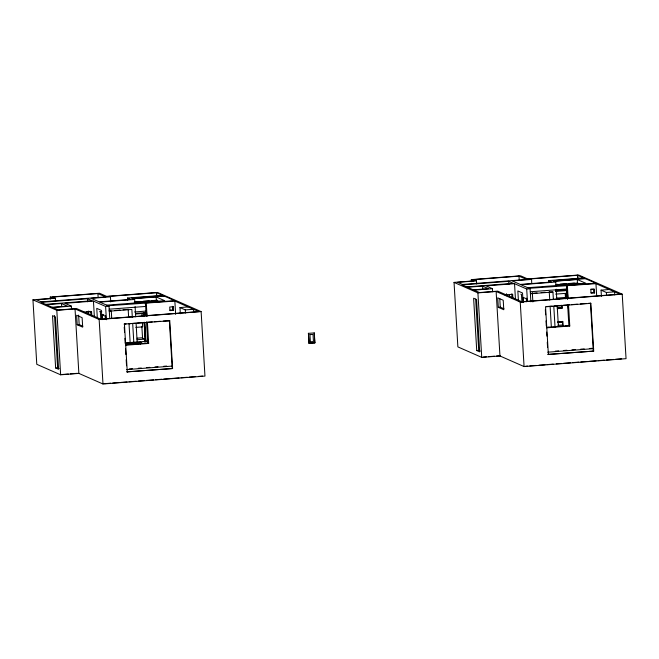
<?xml version="1.0" encoding="UTF-8"?>
<svg xmlns="http://www.w3.org/2000/svg" width="659" height="659" viewBox="0 0 659 659"><rect width="100%" height="100%" fill="white"/><g stroke="black" fill="none" stroke-linecap="round" stroke-linejoin="round"><path stroke-width="0.99" d="M50.216 297.052L99.501 293.239L106.651 296.377L157.517 292.439L201.127 311.6L204.957 376.091L102.985 383.991L78.866 373.398L60.644 374.806L36.78 364.32L32.95 299.829L53 298.272L50.216 297.052L50.339 299.095M41.311 301.871L105.514 296.904L97.903 293.56L52.588 297.069L55.372 298.288L55.488 300.339M55.372 298.288L36.484 299.754L42.209 302.267M105.045 296.698L156.57 292.711L175.533 301.031L107.977 305.735M110.745 301.962L110.44 296.838L91.14 298.338L99.155 301.855L130.63 299.417L127.5 298.041L127.615 300.092M45.603 304.359L92.161 300.751L87.606 298.749L41.047 302.357L58.412 309.985L76.642 308.577L100.753 319.17L198.754 311.583L174.857 301.089L175.648 314.392M127.5 298.041L162.542 295.331M46.352 304.689L61.518 303.519L67.366 306.089L52.209 307.259M109.723 318.231L109.007 306.188L105.605 306.451L93.438 301.097L64.944 303.305L71.37 306.13L71.551 309.203M163.292 295.66L131.643 298.107L134.667 299.441L134.914 303.535M132.673 298.56L164.313 296.105M133.052 298.725L156.167 296.937L164.692 300.685L106.7 305.175M134.667 299.441L99.789 302.135L109.007 306.188M52.893 307.564L71.37 306.13M134.922 301.929L141.042 301.451M143.085 301.295L149.214 300.825M151.257 300.661L157.377 300.191M134.271 302.176L156.372 300.463L158.934 301.591M145.4 302.909L174.651 300.644M32.95 299.829L56.806 310.307L75.035 308.898L99.147 319.491L201.127 311.6M471.309 279.622L520.594 275.808L527.744 278.946L578.61 275.009L622.22 294.169L626.05 358.669L524.078 366.561L499.959 355.967L481.737 357.376L457.873 346.898L454.043 282.398L474.093 280.849L471.309 279.622L471.432 281.673M462.404 284.449L526.607 279.474L518.995 276.129L473.681 279.638L476.465 280.866L476.646 283.93M109.196 309.186L145.697 306.435M476.465 280.866L457.577 282.324L463.302 284.836M86.799 311.633L89.731 311.402M83.751 312.317L91.568 311.707L91.815 315.793M101.766 311.443L99.731 311.6L100.374 311.88L100.794 318.981M108.875 310.891L110.901 310.735M114.963 310.422L120.037 310.027M123.085 309.788L128.167 309.401M109.509 311.172L131.849 309.442L132.335 317.556M526.137 279.268L577.671 275.281L596.626 283.609L529.078 288.312M173.301 306.74L169.734 307.012L169.948 310.628L173.515 310.348L173.301 306.74L172.419 306.353L172.633 309.961L173.515 310.348M531.78 283.51L531.533 279.416L512.232 280.907L520.248 284.433L551.723 281.994L548.593 280.619L548.716 282.662M466.696 286.929L513.254 283.329L508.699 281.327L462.14 284.927L479.505 292.563L497.734 291.146L521.846 301.748L619.847 294.153L595.958 283.658L596.683 295.94M180.335 313.733L179.965 307.564L188.169 306.929M134.518 311.979L145.746 311.106M102.343 318.799L102.104 314.804L103.801 314.673M548.593 280.619L583.635 277.9M169.964 310.175L172.633 309.961M467.453 287.266L482.61 286.088L488.459 288.658L473.302 289.836M530.874 301.806L530.1 288.757L526.698 289.021L514.531 283.675L486.037 285.882L492.462 288.708L492.644 291.78M584.385 278.23L552.736 280.685L555.759 282.011L556.007 286.105M135.457 313.445L146.685 312.572M143.992 312.844L145.936 312.696M553.766 281.129L585.406 278.683M554.145 281.302L577.259 279.515L585.785 283.255L527.793 287.744M179.965 307.564L185.294 309.903L193.491 309.269L193.672 312.35M135.49 314.03L146.718 313.157M555.759 282.011L520.89 284.713L530.1 288.757M146.611 313.997L143.687 314.228L143.81 316.238L143.753 314.252L141.94 313.453M144.222 316.419L144.041 314.376L147.031 314.178M473.994 290.133L492.462 288.708M556.015 284.499L558.058 284.342M560.101 284.186L566.221 283.708M568.264 283.551L574.384 283.082M556.369 284.672L577.465 283.041L580.027 284.161M566.493 285.487L595.744 283.222M454.043 282.398L477.907 292.884L496.128 291.467L520.239 302.069L622.22 294.169M77.202 324.747L82.688 327.152L82.12 317.663L76.633 315.257L77.202 324.747L79.187 324.59L82.845 326.197M530.297 291.756L567.201 288.971M555.356 290.265L566.592 289.4M126.075 323.931L124.065 324.088L169.758 320.752L172.6 368.529L126.907 371.874L172.6 368.529M129.098 323.701L135.144 323.231M137.154 323.075L143.201 322.605M146.216 322.375L152.262 321.905M154.272 321.749L160.318 321.279M163.333 321.048L169.758 320.752M555.389 290.767L566.625 289.902M504.843 294.886L512.669 294.276L512.908 298.362M531.994 293.304L537.069 292.917M541.138 292.596L545.199 292.283M549.26 291.97L552.942 292.019L553.362 299.112M555.496 291.435L566.88 290.553M530.602 293.749L552.942 292.019M590.843 289.136L592.622 288.996M594.393 289.309L590.835 289.589L591.049 293.197L594.607 292.925L594.393 289.309L593.512 288.93L593.726 292.538L594.607 292.925M601.428 296.303L601.057 290.141L609.262 289.507M555.652 294.128L567.045 293.247M135.861 327.399L142.665 326.872L142.426 322.852M567.119 294.079L565.274 294.227L565.546 298.758M565.307 294.73L567.152 294.581L567.399 299.293M591.057 292.744L593.726 292.538M601.057 290.141L606.387 292.481L614.583 291.846L614.765 294.927M556.863 298.082L565.463 297.415M556.937 299.425L558.848 299.277M498.295 307.316L503.781 309.73L503.212 300.24L497.726 297.827L498.295 307.316L500.28 307.16L503.937 308.766M136.957 338.191L141.825 337.82L144.799 339.121L144.98 342.145M546.163 306.583L552.209 306.114M554.219 305.957L561.27 305.414M563.28 305.257L569.327 304.787M571.337 304.631L577.383 304.17M580.398 303.931L586.444 303.461M588.454 303.305L590.851 303.321L593.693 351.107L548 354.443L593.693 351.107M590.851 303.321L545.545 306.83L548.379 354.616M137.014 339.723L144.799 339.121M557.283 307.498L561.715 307.152M557.325 308.165L561.756 307.827M557.349 308.676L562.284 308.288L562.102 305.265M125.284 342.911L147.805 341.173M140.252 342.227L125.68 343.355L127.418 344.122L141.998 342.993L140.252 342.227L140.367 344.105M125.622 344.772L148.382 343.009M125.49 345.234L148.67 343.438L147.418 322.366M308.412 333.339L314.302 332.927L314.895 342.837L309.096 343.29L308.412 333.339L309.096 343.29M309.845 334.607L313.033 334.41L313.453 341.568L310.274 341.766M557.728 321.806L562.901 321.403L563.19 326.362M557.753 322.309L562.432 321.946M557.778 322.646L562.448 322.284M308.997 343.248L314.895 342.837M557.934 325.332L562.613 324.969M546.715 327.342L568.882 325.628L569.763 326.016L568.511 304.936M548.099 327.408L549.095 327.325M565.397 326.065L565.892 326.024M546.591 327.811L569.763 326.016M55.636 367.977L58.593 369.279L55.48 316.954L52.522 315.661L55.636 367.977L57.621 367.821L59.104 368.472M129.18 368.958L132.426 368.711M138.299 368.257L141.339 368.019M146.405 367.623L149.824 367.36M154.939 366.964L158.012 366.725M163.63 366.297L166.669 366.058M62.243 374.485L68.322 374.015M70.348 373.859L77.433 373.307M126.668 369.608L172.584 366.058M476.729 350.547L479.686 351.848L476.581 299.532L473.615 298.23L476.729 350.547L478.714 350.399L480.197 351.049M104.583 383.67L110.712 383.192M112.747 383.036L118.875 382.558M120.91 382.401L127.047 381.932M129.073 381.767L136.232 381.215M138.258 381.059L144.395 380.581M146.422 380.424L153.563 379.872M155.606 379.716L161.752 379.238M163.77 379.082L169.915 378.612M171.933 378.455L179.075 377.895M181.118 377.739L187.271 377.261M189.281 377.113L195.443 376.635M198.483 376.396L202.585 376.075M555.339 351.14L558.634 350.885M563.445 350.514L566.822 350.25M571.938 349.855L575.604 349.575M580.67 349.179L584.22 348.908M589.335 348.512L592.408 348.273M483.335 357.054L486.375 356.824M488.401 356.667L494.472 356.189M496.499 356.033L500.552 355.72M547.761 352.186L593.677 348.627M525.676 366.239L527.719 366.083M529.762 365.926L535.891 365.448M538.947 365.21L545.075 364.74M547.11 364.584L553.239 364.106M556.295 363.867L561.41 363.471M563.437 363.315L570.595 362.763M572.622 362.607L578.759 362.129M580.785 361.972L586.93 361.494M588.973 361.338L596.115 360.786M598.133 360.63L604.287 360.152M606.296 359.995L613.438 359.443M615.473 359.287L621.635 358.809M143.753 314.252L144.37 314.351M566.641 288.947L566.575 285.479M530.446 278.938L531.533 279.416M520.824 294.169L521.467 294.449L521.944 302.563M109.353 296.361L110.44 296.838M102.104 314.804L105.218 316.172L105.399 319.17M91.568 311.707L90.711 311.328L90.95 315.406M148.67 343.438L147.789 343.051L146.537 321.979M606.387 292.481L606.568 295.562M590.472 303.156L593.314 350.934M577.671 275.281L577.852 278.353M577.498 275.297L577.688 278.37M577.259 279.515L577.465 283.041M567.374 285.874L568.091 297.917M567.621 294.548L567.729 297.86M568.198 305.76L568.379 308.725M566.839 289.886L567.094 294.079M566.435 285.413L567.292 298.889M567.63 304.557L568.882 325.628M565.801 294.688L566.032 298.461M561.608 305.306L561.789 308.33M562.399 321.444L562.695 326.394M556.188 289.177L556.797 299.417M557.16 305.554L558.379 326.032M553.791 306.213L555.051 327.507M549.26 291.879L549.746 300.067M550.108 306.213L551.328 326.683M545.339 309.714L545.644 314.796M546.006 320.892L546.303 325.974M546.665 332.078L546.912 336.148M547.275 342.243L547.571 347.326M532.324 292.728L532.876 301.937M526.698 289.021L527.431 301.303M526.648 298.115L526.829 301.114M526.492 301.748L526.31 298.749L523.197 297.374L523.493 302.374M523.081 302.234L522.529 293L517.842 290.94L518.452 301.204M518.995 276.129L519.234 280.223M520.239 302.069L524.078 366.561M514.531 283.675L515.445 299.029M511.804 293.898L512.043 297.983M508.699 281.327L508.88 284.4M509.489 294.631L509.605 296.682M506.483 293.741L506.598 295.776M499.777 298.618L500.28 307.16M496.128 291.467L499.959 355.967M482.61 286.088L482.792 289.161M477.907 292.884L481.737 357.376M475.666 299.104L478.714 350.399M314.211 332.886L314.796 342.795M309.944 334.648L310.373 341.807M185.294 309.903L185.476 312.992M169.379 320.579L172.213 368.365M156.57 292.711L156.76 295.776M156.405 292.72L156.587 295.792M156.167 296.937L156.372 300.463M146.282 303.297L147.056 316.345M145.482 302.909L146.174 315.958M145.342 302.843L145.548 306.369M147.525 340.662L147.567 341.329M144.305 314.327L144.494 316.369M144.848 322.416L145.993 341.56M144.519 322.44L145.721 341.617M144.23 322.317L145.367 341.461M144.164 322.284L145.31 341.436M141.891 313.799L142.006 315.809M141.85 326.312L142.583 338.528M135.095 306.6L135.705 316.839M136.067 322.984L137.196 342.746M132.698 323.635L133.777 341.889M128.167 309.302L128.653 317.49M129.016 323.635L130.177 343.084M124.452 324.253L127.286 372.038M124.246 327.136L124.551 332.218M124.913 338.322L125.21 343.405M125.515 348.487L125.877 354.591M126.182 359.674L126.544 365.77M111.297 311.172L111.717 318.338M105.605 306.451L106.396 319.755M105.555 315.537L105.794 319.541M101.988 319.664L101.437 310.422L96.749 308.363L97.301 317.605M97.903 293.56L98.142 297.654M99.147 319.491L102.985 383.991M93.438 301.097L94.352 316.46M87.606 298.749L87.787 301.822M88.331 311.04L88.512 314.104M86.28 311.559L86.403 313.593M78.627 315.101L79.187 324.59M75.035 308.898L78.866 373.398M61.518 303.519L61.699 306.583M56.806 310.307L60.644 374.806M54.516 315.504L57.621 367.821"/></g></svg>
